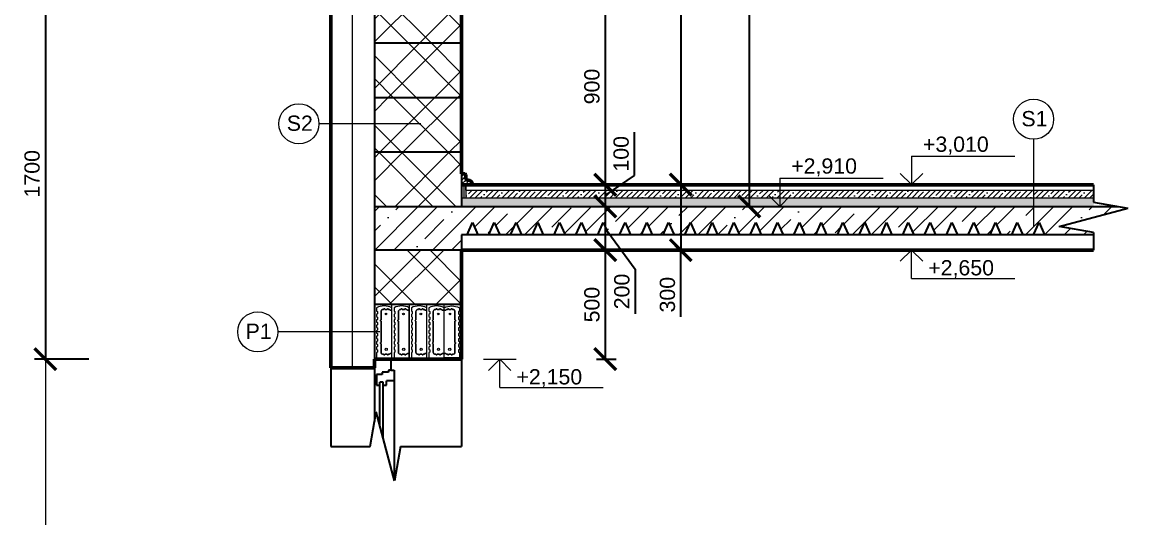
# Model space of a CAD drawing. Header units: millimetres. Extents: x 778 to 5852, y 518 to 5985.
# Drawn here: x 778 to 5852, y 518 to 2823 of the extents above; entities that cross this region are included whole.
import ezdxf

# ---------------------------------------------------------------- set-up
doc = ezdxf.new("R2010")
doc.units = ezdxf.units.MM
for name, color, linetype, lineweight in [('00 kóty', 7, 'Continuous', 13), ('00 popis', 7, 'Continuous', 13), ('00 tenká plná', 7, 'Continuous', 13), ('00 zdivo', 7, 'Continuous', 50), ('00 šrafy', 7, 'Continuous', 13), ('01 tlustá plná', 7, 'Continuous', 25)]:
    doc.layers.add(name, color=color, linetype=linetype, lineweight=lineweight)
doc.styles.add('kota na stupne', font='arial.ttf', dxfattribs={"height": 70})
doc.linetypes.add('IZOLACE', pattern='A,0.0001,-0.1,[134,ltypeshp.shx,S=0.1,R=0,X=-0.1,Y=0],-0.2,[134,ltypeshp.shx,S=0.1,R=180,X=0.1,Y=0],-0.1', length=0.4001)
doc.dimstyles.new('moje koty osy', dxfattribs={"dimscale": 40, "dimtxt": 70, "dimasz": 2.5, "dimexe": 1.25, "dimexo": 0.0005, "dimtad": 1, "dimtxsty": 'kota na stupne', "dimblk": 'ARCHTICK', "dimcen": 2.5, "dimadec": 0, "dimazin": 0, "dimtfac": 1, "dimtmove": 0, "dimatfit": 3, "dimfxl": 1, "dimfxlon": 1, "dimarcsym": 0})
doc.dimstyles.new('osy 5', dxfattribs={"dimscale": 40, "dimtxt": 70, "dimasz": 2.5, "dimexe": 1.25, "dimexo": 0.0005, "dimtad": 1, "dimtxsty": 'kota na stupne', "dimblk": 'ARCHTICK', "dimcen": 2.5, "dimadec": 0, "dimazin": 0, "dimtfac": 1, "dimtmove": 0, "dimatfit": 3, "dimfxl": 5, "dimfxlon": 1, "dimarcsym": 0})
pattern_1 = [(45, (-1083.25, -322.22), (-159.099, 159.099), []), (45, (-978.25, -322.22), (-159.099, 159.099), []), (315, (-1083.25, -322.22), (159.099, 159.099), []), (315, (-978.25, -322.22), (159.099, 159.099), [])]

# ---------------------------------------------------------------- blocks, each defined once
blk = doc.blocks.new('_ArchTick')
at = {"color": 0, "linetype": 'ByBlock', "const_width": 0.15}
blk.add_lwpolyline([(-0.5, -0.5), (0.5, 0.5)], dxfattribs=at)
blk = doc.blocks.new('*D23')
at = {"layer": '00 kóty', "color": 0, "lineweight": -2, "transparency": 16777216}
for p, q in [((1084.4, 2977.9), (834.4, 2977.9)), ((884.4, 2977.9), (884.4, 1277.9)), ((1084.4, 1277.9), (834.4, 1277.9))]:
    blk.add_line(p, q, dxfattribs=at)
at = {"layer": 'Defpoints', "color": 0, "transparency": 16777216}
for p in [(2464.3, 2977.9), (884.4, 1277.9), (2464.3, 1277.9)]:
    blk.add_point(p, dxfattribs=at)
at = {"layer": '00 kóty', "color": 0, "lineweight": -2, "transparency": 16777216, "xscale": 100, "yscale": 100, "zscale": 100}
for p, rotation in [((884.4, 2977.9), 90), ((884.4, 1277.9), 270)]:
    blk.add_blockref('_ArchTick', p, dxfattribs=dict(at, rotation=rotation))
at = {"layer": '00 kóty', "color": 0, "transparency": 16777216, "insert": (823.7, 2127.9), "char_height": 70, "attachment_point": 5, "rotation": 90, "style": 'kota na stupne'}
blk.add_mtext('1700', dxfattribs=at)
blk = doc.blocks.new('VYSKOVA KOTA')
at = {"layer": '00 popis'}
for p, q in [((61882.7, 803.1), (61882.7, 624.5)), ((61882.7, 803.1), (62535.4, 803.1)), ((61882.7, 624.5), (61812, 695.2)), ((61882.7, 624.5), (61953.4, 695.2))]:
    blk.add_line(p, q, dxfattribs=at)
blk = doc.blocks.new('*D14')
at = {"layer": '00 kóty', "color": 0, "lineweight": -2, "transparency": 16777216}
for p, q in [((3413.5, 2977.9), (3503.5, 2977.9)), ((3453.5, 2977.9), (3453.5, 2077.9)), ((3413.5, 2077.9), (3503.5, 2077.9))]:
    blk.add_line(p, q, dxfattribs=at)
at = {"layer": 'Defpoints', "color": 0, "transparency": 16777216}
for p in [(2952.5, 2977.9), (2952.5, 2077.9), (3453.5, 2077.9)]:
    blk.add_point(p, dxfattribs=at)
at = {"layer": '00 kóty', "color": 0, "lineweight": -2, "transparency": 16777216, "xscale": 100, "yscale": 100, "zscale": 100}
for p, rotation in [((3453.5, 2977.9), 90), ((3453.5, 2077.9), 270)]:
    blk.add_blockref('_ArchTick', p, dxfattribs=dict(at, rotation=rotation))
at = {"layer": '00 kóty', "color": 0, "transparency": 16777216, "insert": (3392.7, 2527.9), "char_height": 70, "attachment_point": 5, "rotation": 90, "style": 'kota na stupne'}
blk.add_mtext('900', dxfattribs=at)
blk = doc.blocks.new('*D15')
at = {"layer": '00 kóty', "color": 0, "lineweight": -2, "transparency": 16777216}
for p, q in [((3587.5, 2120.5), (3587.5, 2318.3)), ((3453.5, 2027.9), (3587.5, 2120.5)), ((3413.5, 2077.9), (3503.5, 2077.9)), ((3453.5, 2077.9), (3453.5, 1977.9)), ((3413.5, 1977.9), (3503.5, 1977.9))]:
    blk.add_line(p, q, dxfattribs=at)
at = {"layer": 'Defpoints', "color": 0, "transparency": 16777216}
for p in [(2952.5, 2077.9), (2952.5, 1977.9), (3453.5, 1977.9)]:
    blk.add_point(p, dxfattribs=at)
at = {"layer": '00 kóty', "color": 0, "lineweight": -2, "transparency": 16777216, "xscale": 100, "yscale": 100, "zscale": 100}
for p, rotation in [((3453.5, 2077.9), 90), ((3453.5, 1977.9), 270)]:
    blk.add_blockref('_ArchTick', p, dxfattribs=dict(at, rotation=rotation))
at = {"layer": '00 kóty', "color": 0, "transparency": 16777216, "insert": (3526.7, 2219.4), "char_height": 70, "attachment_point": 5, "rotation": 90, "style": 'kota na stupne'}
blk.add_mtext('100', dxfattribs=at)
blk = doc.blocks.new('*D16')
at = {"layer": '00 kóty', "color": 0, "lineweight": -2, "transparency": 16777216}
for p, q in [((3413.5, 1977.9), (3503.5, 1977.9)), ((3453.5, 1977.9), (3453.5, 1777.9)), ((3453.5, 1877.9), (3590.7, 1690.8)), ((3413.5, 1777.9), (3503.5, 1777.9)), ((3590.7, 1690.8), (3590.7, 1485.2))]:
    blk.add_line(p, q, dxfattribs=at)
at = {"layer": 'Defpoints', "color": 0, "transparency": 16777216}
for p in [(2952.5, 1977.9), (2952.5, 1777.9), (3453.5, 1777.9)]:
    blk.add_point(p, dxfattribs=at)
at = {"layer": '00 kóty', "color": 0, "lineweight": -2, "transparency": 16777216, "xscale": 100, "yscale": 100, "zscale": 100}
for p, rotation in [((3453.5, 1977.9), 90), ((3453.5, 1777.9), 270)]:
    blk.add_blockref('_ArchTick', p, dxfattribs=dict(at, rotation=rotation))
at = {"layer": '00 kóty', "color": 0, "transparency": 16777216, "insert": (3530, 1588), "char_height": 70, "attachment_point": 5, "rotation": 90, "style": 'kota na stupne'}
blk.add_mtext('200', dxfattribs=at)
blk = doc.blocks.new('*D17')
at = {"layer": '00 kóty', "color": 0, "lineweight": -2, "transparency": 16777216}
for p, q in [((3413.5, 1777.9), (3503.5, 1777.9)), ((3453.5, 1777.9), (3453.5, 1277.9)), ((3413.5, 1277.9), (3503.5, 1277.9))]:
    blk.add_line(p, q, dxfattribs=at)
at = {"layer": 'Defpoints', "color": 0, "transparency": 16777216}
for p in [(2952.5, 1777.9), (2952.5, 1277.9), (3453.5, 1277.9)]:
    blk.add_point(p, dxfattribs=at)
at = {"layer": '00 kóty', "color": 0, "lineweight": -2, "transparency": 16777216, "xscale": 100, "yscale": 100, "zscale": 100}
for p, rotation in [((3453.5, 1777.9), 90), ((3453.5, 1277.9), 270)]:
    blk.add_blockref('_ArchTick', p, dxfattribs=dict(at, rotation=rotation))
at = {"layer": '00 kóty', "color": 0, "transparency": 16777216, "insert": (3392.7, 1527.9), "char_height": 70, "attachment_point": 5, "rotation": 90, "style": 'kota na stupne'}
blk.add_mtext('500', dxfattribs=at)
blk = doc.blocks.new('*D19')
at = {"layer": '00 kóty', "color": 0, "lineweight": -2, "transparency": 16777216}
for p, q in [((3800, 4727.9), (3850, 4727.9)), ((3800, 4727.9), (3800, 2077.9)), ((3760, 2077.9), (3850, 2077.9))]:
    blk.add_line(p, q, dxfattribs=at)
at = {"layer": 'Defpoints', "color": 0, "transparency": 16777216}
for p in [(3800, 4727.9), (2952.5, 2077.9), (3800, 2077.9)]:
    blk.add_point(p, dxfattribs=at)
at = {"layer": '00 kóty', "color": 0, "lineweight": -2, "transparency": 16777216, "xscale": 100, "yscale": 100, "zscale": 100}
for p, rotation in [((3800, 4727.9), 90), ((3800, 2077.9), 270)]:
    blk.add_blockref('_ArchTick', p, dxfattribs=dict(at, rotation=rotation))
at = {"layer": '00 kóty', "color": 0, "transparency": 16777216, "insert": (3739.2, 3402.9), "char_height": 70, "attachment_point": 5, "rotation": 90, "style": 'kota na stupne'}
blk.add_mtext('2650', dxfattribs=at)
blk = doc.blocks.new('*D20')
at = {"layer": '00 kóty', "color": 0, "lineweight": -2, "transparency": 16777216}
for p, q in [((3760, 2077.9), (3850, 2077.9)), ((3800, 2077.9), (3800, 1777.9)), ((3760, 1777.9), (3850, 1777.9)), ((3800, 1471.4), (3800, 1777.9))]:
    blk.add_line(p, q, dxfattribs=at)
at = {"layer": 'Defpoints', "color": 0, "transparency": 16777216}
for p in [(2952.5, 2077.9), (2952.5, 1777.9), (3800, 1777.9)]:
    blk.add_point(p, dxfattribs=at)
at = {"layer": '00 kóty', "color": 0, "lineweight": -2, "transparency": 16777216, "xscale": 100, "yscale": 100, "zscale": 100}
for p, rotation in [((3800, 2077.9), 90), ((3800, 1777.9), 270)]:
    blk.add_blockref('_ArchTick', p, dxfattribs=dict(at, rotation=rotation))
at = {"layer": '00 kóty', "color": 0, "transparency": 16777216, "insert": (3739.2, 1573.5), "char_height": 70, "attachment_point": 5, "rotation": 90, "style": 'kota na stupne'}
blk.add_mtext('300', dxfattribs=at)
blk = doc.blocks.new('*D21')
at = {"layer": '00 kóty', "color": 0, "lineweight": -2, "transparency": 16777216}
for p, q in [((4114.3, 4927.9), (4164.3, 4927.9)), ((4114.3, 4927.9), (4114.3, 1977.9)), ((4114.3, 1977.9), (4164.3, 1977.9))]:
    blk.add_line(p, q, dxfattribs=at)
at = {"layer": 'Defpoints', "color": 0, "transparency": 16777216}
for p in [(4114.3, 4927.9), (4114.3, 1977.9), (4114.3, 1977.9)]:
    blk.add_point(p, dxfattribs=at)
at = {"layer": '00 kóty', "color": 0, "lineweight": -2, "transparency": 16777216, "xscale": 100, "yscale": 100, "zscale": 100}
for p, rotation in [((4114.3, 4927.9), 90), ((4114.3, 1977.9), 270)]:
    blk.add_blockref('_ArchTick', p, dxfattribs=dict(at, rotation=rotation))
at = {"layer": '00 kóty', "color": 0, "transparency": 16777216, "insert": (4053.6, 3452.9), "char_height": 70, "attachment_point": 5, "rotation": 90, "style": 'kota na stupne'}
blk.add_mtext('2950', dxfattribs=at)

msp = doc.modelspace()

# ---------------------------------------------------------------- hatches: boundary and pattern name
at = {"layer": '00 šrafy'}
h = msp.add_hatch(dxfattribs=at)
h.set_pattern_fill('ZDIVO_PEV-VYS', color=256, scale=30, pattern_type=2)
h.set_pattern_definition(pattern_1)
h.paths.add_polyline_path([(2794.348, 2877.872), (2794.348, 2977.872), (2394.348, 2977.872), (2394.348, 2727.872), (2794.348, 2727.872)])
h = msp.add_hatch(dxfattribs=at)
h.set_pattern_fill('ZDIVO_PEV-VYS', color=256, scale=30, pattern_type=2)
h.set_pattern_definition(pattern_1)
h.paths.add_polyline_path([(2794.348, 2727.872), (2394.348, 2727.872), (2394.348, 2477.872), (2794.348, 2477.872)])
h = msp.add_hatch(dxfattribs=at)
h.set_pattern_fill('ZDIVO_PEV-VYS', color=256, scale=30, pattern_type=2)
h.set_pattern_definition(pattern_1)
h.paths.add_polyline_path([(2794.348, 2477.872), (2394.348, 2477.872), (2394.348, 2227.872), (2794.348, 2227.872)])
h = msp.add_hatch(dxfattribs=at)
h.set_pattern_fill('ZDIVO_PEV-VYS', color=256, scale=30, pattern_type=2)
h.set_pattern_definition(pattern_1)
h.paths.add_polyline_path([(2794.348, 2227.872), (2394.348, 2227.872), (2394.348, 1977.872), (2794.348, 1977.872)])
h = msp.add_hatch(dxfattribs=at)
h.set_pattern_fill('ANSI31', color=256, scale=4)
h.set_pattern_definition([(45, (-983.253, -3332.219), (-8.980256, 8.980256), [])])
h.paths.add_polyline_path([(2814.348, 2102.872), (2814.348, 2122.872, 0.41421356), (2809.348, 2127.872), (2794.348, 2127.872), (2794.348, 2077.872), (2844.348, 2077.872, 0.41421356), (2824.348, 2097.872), (2819.348, 2097.872, -0.41421356)])
h = msp.add_hatch(dxfattribs=at)
h.set_pattern_fill('BETON_ZB', color=256, scale=7, pattern_type=2)
h.set_pattern_definition([(45, (-983.253, -3332.22), (-37.1231, 37.1231), [35, -14, 0, -14]), (45, (-958.753, -3332.22), (-37.1231, 37.1231), []), (45, (-934.253, -3332.22), (-37.1231, 37.1231), [])])
h.paths.add_polyline_path([(2814.348, 2052.872), (2814.348, 2017.872), (5694.348, 2017.872), (5694.348, 2052.872)])
h = msp.add_hatch(dxfattribs=at)
h.set_pattern_fill('HONEY', color=256, scale=5)
h.set_pattern_definition([(0, (-983.253, -3332.219), (23.8125, 13.748153), [15.875, -31.75]), (120, (-983.253, -3332.219), (-23.8125, 13.748153), [15.875, -31.75]), (60, (-983.253, -3332.219), (5e-08, 27.496307), [-31.75, 15.875])])
h.paths.add_polyline_path([(5694.348, 1977.872), (5694.348, 2017.872), (2794.348, 2017.872), (2794.348, 1977.872)])
h = msp.add_hatch(dxfattribs=at)
h.set_pattern_fill('BETON_ZB', color=256, scale=25, pattern_type=2)
h.set_pattern_definition([(45, (0, 0), (-132.5825, 132.5825), [125, -50, 0, -50]), (45, (87.5, 0), (-132.5825, 132.5825), []), (45, (175, 0), (-132.5825, 132.5825), [])])
h.paths.add_polyline_path([(2394.348, 1977.872), (2394.348, 1777.872), (2794.348, 1777.872), (2794.348, 1847.872), (2819.348, 1847.872), (2844.348, 1903.639), (2869.348, 1847.872), (2919.348, 1847.872), (2944.348, 1903.639), (2969.348, 1847.872), (3019.348, 1847.872), (3044.348, 1903.639), (3069.348, 1847.872), (3119.348, 1847.872), (3144.348, 1903.639), (3169.348, 1847.872), (3219.348, 1847.872), (3244.348, 1903.639), (3269.348, 1847.872), (3319.348, 1847.872), (3344.348, 1903.639), (3369.348, 1847.872), (3419.348, 1847.872), (3444.348, 1903.639), (3469.348, 1847.872), (3519.348, 1847.872), (3544.348, 1903.639), (3569.348, 1847.872), (3619.348, 1847.872), (3644.348, 1903.639), (3669.348, 1847.872), (3719.348, 1847.872), (3744.348, 1903.639), (3769.348, 1847.872), (3819.348, 1847.872), (3844.348, 1903.639), (3869.348, 1847.872), (3919.348, 1847.872), (3944.348, 1903.639), (3969.348, 1847.872), (4019.348, 1847.872), (4044.348, 1903.639), (4069.348, 1847.872), (4119.348, 1847.872), (4144.348, 1903.639), (4169.348, 1847.872), (4219.348, 1847.872), (4244.348, 1903.639), (4269.348, 1847.872), (4319.348, 1847.872), (4344.348, 1903.639), (4369.348, 1847.872), (4419.348, 1847.872), (4444.348, 1903.639), (4469.348, 1847.872), (4519.348, 1847.872), (4544.348, 1903.639), (4569.348, 1847.872), (4619.348, 1847.872), (4644.348, 1903.639), (4669.348, 1847.872), (4719.348, 1847.872), (4744.348, 1903.639), (4769.348, 1847.872), (4819.348, 1847.872), (4844.348, 1903.639), (4869.348, 1847.872), (4919.348, 1847.872), (4944.348, 1903.639), (4969.348, 1847.872), (5019.348, 1847.872), (5044.348, 1903.639), (5069.348, 1847.872), (5119.348, 1847.872), (5144.348, 1903.639), (5169.348, 1847.872), (5219.348, 1847.872), (5244.348, 1903.639), (5269.348, 1847.872), (5319.348, 1847.872), (5344.348, 1903.639), (5369.348, 1847.872), (5419.348, 1847.872), (5444.348, 1903.639), (5469.348, 1847.872), (5694.348, 1847.872), (5694.348, 1857.872), (5536.779, 1885.656), (5851.917, 1970.088), (5807.773, 1977.872)])
h = msp.add_hatch(dxfattribs=at)
h.set_pattern_fill('ZDIVO_PEV-VYS', color=256, scale=30, pattern_type=2)
h.set_pattern_definition(pattern_1)
h.paths.add_polyline_path([(2794.348, 1527.872), (2794.348, 1777.872), (2394.348, 1777.872), (2394.348, 1527.872)])

# ---------------------------------------------------------------- linework, layer by layer
at = {"layer": '00 kóty'}
msp.add_line((884.428, 1277.872), (884.428, 517.872), dxfattribs=at)
at = {"layer": '00 popis'}
for p, q in [((2608.108, 2356.997), (2140.061, 2356.997)), ((5419.009, 2285.817), (5419.009, 1885.656)), ((2419.348, 1402.872), (1951.301, 1402.872)), ((2894.348, 1277.872), (3044.348, 1277.872))]:
    msp.add_line(p, q, dxfattribs=at)
for centre in [(2048.051, 2356.997), (5419.009, 2377.828), (1859.291, 1402.872)]:
    msp.add_circle(centre, 92.011, dxfattribs=at)
at = {"layer": '00 tenká plná'}
for p, q in [((2814.348, 2052.872), (2814.348, 2077.872)), ((2814.348, 2077.872), (2814.348, 2017.872)), ((2814.348, 2052.872), (5694.348, 2052.872)), ((2794.348, 2017.872), (5694.348, 2017.872))]:
    msp.add_line(p, q, dxfattribs=at)
at = {"layer": '00 zdivo'}
for p, q in [((2194.348, 1237.872), (2194.348, 2977.391)), ((2794.348, 2127.872), (2794.348, 2977.872)), ((2794.348, 2127.872), (2809.348, 2127.872)), ((2814.348, 2122.872), (2814.348, 2102.872)), ((2819.348, 2097.872), (2824.348, 2097.872)), ((5694.348, 2077.872), (2794.348, 2077.872)), ((5694.348, 2077.872), (2794.348, 2077.872)), ((2794.348, 1277.872), (2794.348, 1777.872)), ((2794.348, 1777.872), (5694.348, 1777.872)), ((2394.348, 1277.872), (2394.348, 1237.872)), ((2394.348, 1277.872), (2474.348, 1277.872)), ((2474.348, 1277.872), (2554.348, 1277.872)), ((2554.348, 1277.872), (2634.348, 1277.872)), ((2634.348, 1277.872), (2714.348, 1277.872)), ((2714.348, 1277.872), (2794.348, 1277.872)), ((2394.348, 1237.872), (2194.348, 1237.872))]:
    msp.add_line(p, q, dxfattribs=at)
for centre, radius, start, end in [((2809.348, 2122.872), 5, 0, 90), ((2819.348, 2102.872), 5, 180, 270), ((2824.348, 2077.872), 20, 0, 90)]:
    msp.add_arc(centre, radius, start, end, dxfattribs=at)
at = {"layer": '00 šrafy', "linetype": 'IZOLACE', "ltscale": 200}
msp.add_line((2294.348, 1237.872), (2294.348, 2982.631), dxfattribs=at)
at = {"layer": '00 šrafy', "linetype": 'IZOLACE', "ltscale": 25}
msp.add_line((2804.348, 2077.872), (2804.348, 2017.872), dxfattribs=at)
at = {"layer": '00 šrafy'}
for p, q in [((2474.348, 1277.872), (2474.348, 1527.872)), ((2554.348, 1527.872), (2554.348, 1277.872)), ((2634.348, 1277.872), (2634.348, 1527.872)), ((2714.348, 1277.872), (2714.348, 1527.872))]:
    msp.add_line(p, q, dxfattribs=at)
for points in [[(2474.348, 1513.81, 0.23035792), (2404.348, 1513.81), (2404.348, 1497.672), (2408.348, 1495.672), (2408.348, 1485.072), (2404.348, 1483.072), (2404.348, 1472.672), (2408.348, 1470.672), (2408.348, 1460.072), (2404.348, 1458.072), (2404.348, 1447.672), (2408.348, 1445.672), (2408.348, 1435.072), (2404.348, 1433.072), (2404.348, 1422.672), (2408.348, 1420.672), (2408.348, 1410.072), (2404.348, 1408.072), (2404.348, 1397.672), (2408.348, 1395.672), (2408.348, 1385.072), (2404.348, 1383.072), (2404.348, 1372.672), (2408.348, 1370.672), (2408.348, 1360.072), (2404.348, 1358.072), (2404.348, 1347.672), (2408.348, 1345.672), (2408.348, 1335.072), (2404.348, 1333.072), (2404.348, 1322.672), (2408.348, 1320.672), (2408.348, 1310.072), (2404.348, 1308.072), (2404.348, 1286.872), (2407.348, 1283.872), (2471.348, 1283.872), (2474.348, 1286.872), (2474.348, 1300.872), (2471.348, 1303.872), (2466.848, 1303.872), (2462.848, 1299.872), (2458.848, 1299.872, -1), (2452.848, 1299.872), (2442.348, 1299.872, -1), (2436.348, 1299.872), (2434.648, 1299.872, -0.41421356), (2424.648, 1309.872), (2424.648, 1348.372, -1), (2424.648, 1354.372), (2424.648, 1402.872), (2424.648, 1451.372, -1), (2424.648, 1457.372), (2424.648, 1495.872, -0.41421356), (2434.648, 1505.872), (2436.348, 1505.872, -1), (2442.348, 1505.872), (2452.848, 1505.872, -1), (2458.848, 1505.872), (2462.848, 1505.872), (2466.848, 1501.872), (2471.348, 1501.872), (2474.348, 1504.872)], [(2474.348, 1504.872), (2471.348, 1501.872), (2466.848, 1501.872), (2462.848, 1505.872), (2458.848, 1505.872, 1), (2452.848, 1505.872), (2442.348, 1505.872, 1), (2436.348, 1505.872), (2434.648, 1505.872, 0.41421356), (2424.648, 1495.872), (2424.648, 1457.372, 1), (2424.648, 1451.372), (2424.648, 1402.872), (2424.648, 1354.372, 1), (2424.648, 1348.372), (2424.648, 1309.872, 0.41421356), (2434.648, 1299.872), (2436.348, 1299.872, 1), (2442.348, 1299.872), (2452.848, 1299.872, 1), (2458.848, 1299.872), (2462.848, 1299.872), (2466.848, 1303.872), (2471.348, 1303.872), (2474.348, 1300.872)], [(2554.348, 1513.81, 0.23035792), (2484.348, 1513.81), (2484.348, 1497.672), (2488.348, 1495.672), (2488.348, 1485.072), (2484.348, 1483.072), (2484.348, 1472.672), (2488.348, 1470.672), (2488.348, 1460.072), (2484.348, 1458.072), (2484.348, 1447.672), (2488.348, 1445.672), (2488.348, 1435.072), (2484.348, 1433.072), (2484.348, 1422.672), (2488.348, 1420.672), (2488.348, 1410.072), (2484.348, 1408.072), (2484.348, 1397.672), (2488.348, 1395.672), (2488.348, 1385.072), (2484.348, 1383.072), (2484.348, 1372.672), (2488.348, 1370.672), (2488.348, 1360.072), (2484.348, 1358.072), (2484.348, 1347.672), (2488.348, 1345.672), (2488.348, 1335.072), (2484.348, 1333.072), (2484.348, 1322.672), (2488.348, 1320.672), (2488.348, 1310.072), (2484.348, 1308.072), (2484.348, 1286.872), (2487.348, 1283.872), (2551.348, 1283.872), (2554.348, 1286.872), (2554.348, 1300.872), (2551.348, 1303.872), (2546.848, 1303.872), (2542.848, 1299.872), (2538.848, 1299.872, -1), (2532.848, 1299.872), (2522.348, 1299.872, -1), (2516.348, 1299.872), (2514.648, 1299.872, -0.41421356), (2504.648, 1309.872), (2504.648, 1348.372, -1), (2504.648, 1354.372), (2504.648, 1402.872), (2504.648, 1451.372, -1), (2504.648, 1457.372), (2504.648, 1495.872, -0.41421356), (2514.648, 1505.872), (2516.348, 1505.872, -1), (2522.348, 1505.872), (2532.848, 1505.872, -1), (2538.848, 1505.872), (2542.848, 1505.872), (2546.848, 1501.872), (2551.348, 1501.872), (2554.348, 1504.872)], [(2554.348, 1504.872), (2551.348, 1501.872), (2546.848, 1501.872), (2542.848, 1505.872), (2538.848, 1505.872, 1), (2532.848, 1505.872), (2522.348, 1505.872, 1), (2516.348, 1505.872), (2514.648, 1505.872, 0.41421356), (2504.648, 1495.872), (2504.648, 1457.372, 1), (2504.648, 1451.372), (2504.648, 1402.872), (2504.648, 1354.372, 1), (2504.648, 1348.372), (2504.648, 1309.872, 0.41421356), (2514.648, 1299.872), (2516.348, 1299.872, 1), (2522.348, 1299.872), (2532.848, 1299.872, 1), (2538.848, 1299.872), (2542.848, 1299.872), (2546.848, 1303.872), (2551.348, 1303.872), (2554.348, 1300.872)], [(2634.348, 1513.81, 0.23035792), (2564.348, 1513.81), (2564.348, 1497.672), (2568.348, 1495.672), (2568.348, 1485.072), (2564.348, 1483.072), (2564.348, 1472.672), (2568.348, 1470.672), (2568.348, 1460.072), (2564.348, 1458.072), (2564.348, 1447.672), (2568.348, 1445.672), (2568.348, 1435.072), (2564.348, 1433.072), (2564.348, 1422.672), (2568.348, 1420.672), (2568.348, 1410.072), (2564.348, 1408.072), (2564.348, 1397.672), (2568.348, 1395.672), (2568.348, 1385.072), (2564.348, 1383.072), (2564.348, 1372.672), (2568.348, 1370.672), (2568.348, 1360.072), (2564.348, 1358.072), (2564.348, 1347.672), (2568.348, 1345.672), (2568.348, 1335.072), (2564.348, 1333.072), (2564.348, 1322.672), (2568.348, 1320.672), (2568.348, 1310.072), (2564.348, 1308.072), (2564.348, 1286.872), (2567.348, 1283.872), (2631.348, 1283.872), (2634.348, 1286.872), (2634.348, 1300.872), (2631.348, 1303.872), (2626.848, 1303.872), (2622.848, 1299.872), (2618.848, 1299.872, -1), (2612.848, 1299.872), (2602.348, 1299.872, -1), (2596.348, 1299.872), (2594.648, 1299.872, -0.41421356), (2584.648, 1309.872), (2584.648, 1348.372, -1), (2584.648, 1354.372), (2584.648, 1402.872), (2584.648, 1451.372, -1), (2584.648, 1457.372), (2584.648, 1495.872, -0.41421356), (2594.648, 1505.872), (2596.348, 1505.872, -1), (2602.348, 1505.872), (2612.848, 1505.872, -1), (2618.848, 1505.872), (2622.848, 1505.872), (2626.848, 1501.872), (2631.348, 1501.872), (2634.348, 1504.872)], [(2634.348, 1504.872), (2631.348, 1501.872), (2626.848, 1501.872), (2622.848, 1505.872), (2618.848, 1505.872, 1), (2612.848, 1505.872), (2602.348, 1505.872, 1), (2596.348, 1505.872), (2594.648, 1505.872, 0.41421356), (2584.648, 1495.872), (2584.648, 1457.372, 1), (2584.648, 1451.372), (2584.648, 1402.872), (2584.648, 1354.372, 1), (2584.648, 1348.372), (2584.648, 1309.872, 0.41421356), (2594.648, 1299.872), (2596.348, 1299.872, 1), (2602.348, 1299.872), (2612.848, 1299.872, 1), (2618.848, 1299.872), (2622.848, 1299.872), (2626.848, 1303.872), (2631.348, 1303.872), (2634.348, 1300.872)], [(2714.348, 1513.81, 0.23035792), (2644.348, 1513.81), (2644.348, 1497.672), (2648.348, 1495.672), (2648.348, 1485.072), (2644.348, 1483.072), (2644.348, 1472.672), (2648.348, 1470.672), (2648.348, 1460.072), (2644.348, 1458.072), (2644.348, 1447.672), (2648.348, 1445.672), (2648.348, 1435.072), (2644.348, 1433.072), (2644.348, 1422.672), (2648.348, 1420.672), (2648.348, 1410.072), (2644.348, 1408.072), (2644.348, 1397.672), (2648.348, 1395.672), (2648.348, 1385.072), (2644.348, 1383.072), (2644.348, 1372.672), (2648.348, 1370.672), (2648.348, 1360.072), (2644.348, 1358.072), (2644.348, 1347.672), (2648.348, 1345.672), (2648.348, 1335.072), (2644.348, 1333.072), (2644.348, 1322.672), (2648.348, 1320.672), (2648.348, 1310.072), (2644.348, 1308.072), (2644.348, 1286.872), (2647.348, 1283.872), (2711.348, 1283.872), (2714.348, 1286.872), (2714.348, 1300.872), (2711.348, 1303.872), (2706.848, 1303.872), (2702.848, 1299.872), (2698.848, 1299.872, -1), (2692.848, 1299.872), (2682.348, 1299.872, -1), (2676.348, 1299.872), (2674.648, 1299.872, -0.41421356), (2664.648, 1309.872), (2664.648, 1348.372, -1), (2664.648, 1354.372), (2664.648, 1402.872), (2664.648, 1451.372, -1), (2664.648, 1457.372), (2664.648, 1495.872, -0.41421356), (2674.648, 1505.872), (2676.348, 1505.872, -1), (2682.348, 1505.872), (2692.848, 1505.872, -1), (2698.848, 1505.872), (2702.848, 1505.872), (2706.848, 1501.872), (2711.348, 1501.872), (2714.348, 1504.872)], [(2714.348, 1504.872), (2711.348, 1501.872), (2706.848, 1501.872), (2702.848, 1505.872), (2698.848, 1505.872, 1), (2692.848, 1505.872), (2682.348, 1505.872, 1), (2676.348, 1505.872), (2674.648, 1505.872, 0.41421356), (2664.648, 1495.872), (2664.648, 1457.372, 1), (2664.648, 1451.372), (2664.648, 1402.872), (2664.648, 1354.372, 1), (2664.648, 1348.372), (2664.648, 1309.872, 0.41421356), (2674.648, 1299.872), (2676.348, 1299.872, 1), (2682.348, 1299.872), (2692.848, 1299.872, 1), (2698.848, 1299.872), (2702.848, 1299.872), (2706.848, 1303.872), (2711.348, 1303.872), (2714.348, 1300.872)], [(2714.348, 1513.81, -0.23035792), (2784.348, 1513.81), (2784.348, 1497.672), (2780.348, 1495.672), (2780.348, 1485.072), (2784.348, 1483.072), (2784.348, 1472.672), (2780.348, 1470.672), (2780.348, 1460.072), (2784.348, 1458.072), (2784.348, 1447.672), (2780.348, 1445.672), (2780.348, 1435.072), (2784.348, 1433.072), (2784.348, 1422.672), (2780.348, 1420.672), (2780.348, 1410.072), (2784.348, 1408.072), (2784.348, 1397.672), (2780.348, 1395.672), (2780.348, 1385.072), (2784.348, 1383.072), (2784.348, 1372.672), (2780.348, 1370.672), (2780.348, 1360.072), (2784.348, 1358.072), (2784.348, 1347.672), (2780.348, 1345.672), (2780.348, 1335.072), (2784.348, 1333.072), (2784.348, 1322.672), (2780.348, 1320.672), (2780.348, 1310.072), (2784.348, 1308.072), (2784.348, 1286.872), (2781.348, 1283.872), (2717.348, 1283.872), (2714.348, 1286.872), (2714.348, 1300.872), (2717.348, 1303.872), (2721.848, 1303.872), (2725.848, 1299.872), (2729.848, 1299.872, 1), (2735.848, 1299.872), (2746.348, 1299.872, 1), (2752.348, 1299.872), (2754.048, 1299.872, 0.41421356), (2764.048, 1309.872), (2764.048, 1348.372, 1), (2764.048, 1354.372), (2764.048, 1402.872), (2764.048, 1451.372, 1), (2764.048, 1457.372), (2764.048, 1495.872, 0.41421356), (2754.048, 1505.872), (2752.348, 1505.872, 1), (2746.348, 1505.872), (2735.848, 1505.872, 1), (2729.848, 1505.872), (2725.848, 1505.872), (2721.848, 1501.872), (2717.348, 1501.872), (2714.348, 1504.872)], [(2714.348, 1504.872), (2717.348, 1501.872), (2721.848, 1501.872), (2725.848, 1505.872), (2729.848, 1505.872, -1), (2735.848, 1505.872), (2746.348, 1505.872, -1), (2752.348, 1505.872), (2754.048, 1505.872, -0.41421356), (2764.048, 1495.872), (2764.048, 1457.372, -1), (2764.048, 1451.372), (2764.048, 1402.872), (2764.048, 1354.372, -1), (2764.048, 1348.372), (2764.048, 1309.872, -0.41421356), (2754.048, 1299.872), (2752.348, 1299.872, -1), (2746.348, 1299.872), (2735.848, 1299.872, -1), (2729.848, 1299.872), (2725.848, 1299.872), (2721.848, 1303.872), (2717.348, 1303.872), (2714.348, 1300.872)]]:
    msp.add_lwpolyline(points, format="xyb", close=True, dxfattribs=at)
for centre, radius in [((2447.648, 1484.872), 4), ((2527.648, 1484.872), 4), ((2607.648, 1484.872), 4), ((2687.648, 1484.872), 4), ((2741.048, 1484.872), 4), ((2448.648, 1322.872), 5), ((2528.648, 1322.872), 5), ((2608.648, 1322.872), 5), ((2688.648, 1322.872), 5), ((2740.048, 1322.872), 5)]:
    msp.add_circle(centre, radius, dxfattribs=at)
at = {"layer": '01 tlustá plná'}
for p, q in [((2394.348, 2977.872), (2394.348, 1977.872)), ((2394.348, 2727.872), (2794.348, 2727.872)), ((2394.348, 2477.872), (2794.348, 2477.872)), ((2394.348, 2227.872), (2794.348, 2227.872)), ((2794.348, 2127.872), (2794.348, 1977.872)), ((2814.348, 2122.872), (2814.348, 2102.872)), ((5694.348, 2077.872), (5694.348, 1997.872)), ((5694.348, 1997.872), (5851.917, 1970.088)), ((2394.348, 1977.872), (5807.773, 1977.872)), ((2394.348, 1977.872), (2394.348, 1277.872)), ((5536.779, 1885.656), (5851.917, 1970.088)), ((2819.348, 1847.872), (2844.348, 1903.639)), ((2844.348, 1903.639), (2869.348, 1847.872)), ((2919.348, 1847.872), (2944.348, 1903.639)), ((2944.348, 1903.639), (2969.348, 1847.872)), ((3019.348, 1847.872), (3044.348, 1903.639)), ((3044.348, 1903.639), (3069.348, 1847.872)), ((3119.348, 1847.872), (3144.348, 1903.639)), ((3144.348, 1903.639), (3169.348, 1847.872)), ((3219.348, 1847.872), (3244.348, 1903.639)), ((3244.348, 1903.639), (3269.348, 1847.872)), ((3319.348, 1847.872), (3344.348, 1903.639)), ((3344.348, 1903.639), (3369.348, 1847.872)), ((3419.348, 1847.872), (3444.348, 1903.639)), ((3444.348, 1903.639), (3469.348, 1847.872)), ((3519.348, 1847.872), (3544.348, 1903.639)), ((3544.348, 1903.639), (3569.348, 1847.872)), ((3619.348, 1847.872), (3644.348, 1903.639)), ((3644.348, 1903.639), (3669.348, 1847.872)), ((3719.348, 1847.872), (3744.348, 1903.639)), ((3744.348, 1903.639), (3769.348, 1847.872)), ((3819.348, 1847.872), (3844.348, 1903.639)), ((3844.348, 1903.639), (3869.348, 1847.872)), ((3919.348, 1847.872), (3944.348, 1903.639)), ((3944.348, 1903.639), (3969.348, 1847.872)), ((4019.348, 1847.872), (4044.348, 1903.639)), ((4044.348, 1903.639), (4069.348, 1847.872)), ((4119.348, 1847.872), (4144.348, 1903.639)), ((4144.348, 1903.639), (4169.348, 1847.872)), ((4219.348, 1847.872), (4244.348, 1903.639)), ((4244.348, 1903.639), (4269.348, 1847.872)), ((4319.348, 1847.872), (4344.348, 1903.639)), ((4344.348, 1903.639), (4369.348, 1847.872)), ((4419.348, 1847.872), (4444.348, 1903.639)), ((4444.348, 1903.639), (4469.348, 1847.872)), ((4519.348, 1847.872), (4544.348, 1903.639)), ((4544.348, 1903.639), (4569.348, 1847.872)), ((4619.348, 1847.872), (4644.348, 1903.639)), ((4644.348, 1903.639), (4669.348, 1847.872)), ((4719.348, 1847.872), (4744.348, 1903.639)), ((4744.348, 1903.639), (4769.348, 1847.872)), ((4819.348, 1847.872), (4844.348, 1903.639)), ((4844.348, 1903.639), (4869.348, 1847.872)), ((4919.348, 1847.872), (4944.348, 1903.639)), ((4944.348, 1903.639), (4969.348, 1847.872)), ((5019.348, 1847.872), (5044.348, 1903.639)), ((5044.348, 1903.639), (5069.348, 1847.872)), ((5119.348, 1847.872), (5144.348, 1903.639)), ((5144.348, 1903.639), (5169.348, 1847.872)), ((5219.348, 1847.872), (5244.348, 1903.639)), ((5244.348, 1903.639), (5269.348, 1847.872)), ((5319.348, 1847.872), (5344.348, 1903.639)), ((5344.348, 1903.639), (5369.348, 1847.872)), ((5419.348, 1847.872), (5444.348, 1903.639)), ((5444.348, 1903.639), (5469.348, 1847.872)), ((5694.348, 1857.872), (5536.779, 1885.656)), ((5694.348, 1847.872), (2794.348, 1847.872)), ((2794.348, 1847.872), (2794.348, 1777.872)), ((5694.348, 1857.872), (5694.348, 1777.872)), ((2794.348, 1777.872), (2394.348, 1777.872)), ((2794.348, 1527.872), (2394.348, 1527.872)), ((2469.348, 1277.872), (2469.348, 1227.872)), ((2794.348, 1277.872), (2794.348, 877.872)), ((2794.348, 1277.872), (2794.348, 877.872)), ((2194.348, 1237.872), (2194.348, 877.872)), ((2394.348, 1237.872), (2394.348, 991.298)), ((2459.348, 1217.872), (2429.348, 1217.872)), ((2429.348, 1217.872), (2429.348, 1207.872)), ((2469.348, 1227.872), (2459.348, 1227.872)), ((2459.348, 1227.872), (2459.348, 1217.872)), ((2469.348, 1227.872), (2484.348, 1227.872)), ((2484.348, 1227.872), (2484.348, 1177.872)), ((2429.348, 1207.872), (2404.348, 1207.872)), ((2404.348, 1207.872), (2404.348, 1157.872)), ((2419.348, 971.183), (2419.348, 1172.872)), ((2434.348, 1172.872), (2419.348, 1172.872)), ((2434.348, 915.196), (2434.348, 1172.872)), ((2434.348, 1157.872), (2434.348, 1172.872)), ((2484.348, 1177.872), (2449.348, 1177.872)), ((2449.348, 1157.872), (2449.348, 1177.872)), ((2484.348, 1177.872), (2484.348, 728.575)), ((2404.348, 1157.872), (2419.348, 1157.872)), ((2434.348, 1157.872), (2449.348, 1157.872)), ((2374.348, 877.872), (2402.132, 1035.441)), ((2486.564, 720.303), (2402.132, 1035.441)), ((2194.348, 877.872), (2374.348, 877.872)), ((2514.348, 877.872), (2486.564, 720.303)), ((2514.348, 877.872), (2794.348, 877.872))]:
    msp.add_line(p, q, dxfattribs=at)

# ---------------------------------------------------------------- block references
at = {"layer": '00 popis', "xscale": 0.7276314062344615, "yscale": 0.7276314062344615, "zscale": 0.7276314062344615}
for p in [(-40168.854, 1623.492), (-40773.46, 1523.492)]:
    msp.add_blockref('VYSKOVA KOTA', p, dxfattribs=at)
at = {"layer": '00 popis', "xscale": -0.7276314062344615, "yscale": 0.7276314062344615, "zscale": 0.7276314062344615, "rotation": 180}
for p in [(-40168.854, 2232.252), (-42058.46, 1732.252)]:
    msp.add_blockref('VYSKOVA KOTA', p, dxfattribs=at)

# ---------------------------------------------------------------- texts
at = {"layer": '00 popis', "linetype": 'Continuous', "lineweight": 30, "style": 'kota na stupne'}
for s, p in [('+3,010', (4911.608, 2228.461)), ('+2,910', (4307.002, 2128.461)), ('+2,650', (4935.745, 1661.904)), ('+2,150', (3046.139, 1161.904))]:
    msp.add_text(s, height=70, dxfattribs=at).set_placement(p)
at = {"layer": '00 popis', "char_height": 70, "attachment_point": 1, "style": 'kota na stupne'}
for s, insert in [('S2', (1992.269, 2394.754)), ('S1', (5363.227, 2415.584)), ('P1', (1803.509, 1440.629))]:
    msp.add_mtext_dynamic_manual_height_columns(s, width=484.40729, gutter_width=350, heights=[0], dxfattribs=dict(at, insert=insert))

# ---------------------------------------------------------------- dimensions: what is measured, and where the dimension line sits
at = {"layer": '00 kóty'}
dim = msp.add_linear_dim(base=(4114.325, 1977.872), p1=(4114.325, 4927.872), p2=(4114.325, 1977.872), angle=90, dimstyle='moje koty osy', dxfattribs=at)
dim.commit()
dim.dimension.update_dxf_attribs({"geometry": '*D21', "text_midpoint": (4053.585, 3452.872)})
for base, p1, p2, angle, dimstyle, override, picture, middle in [((3799.971, 2077.872), (3799.971, 4727.872), (2952.468, 2077.872), 270, 'moje koty osy', {"dimtmove": 1}, '*D19', (3739.231, 3402.872)), ((884.428, 1277.872), (2464.348, 2977.872), (2464.348, 1277.872), 90, 'osy 5', {"dimtxsty": 'kota na stupne'}, '*D23', (823.688, 2127.872)), ((3453.478, 2077.872), (2952.468, 2977.872), (2952.468, 2077.872), 270, 'moje koty osy', {"dimtmove": 1}, '*D14', (3392.738, 2527.872)), ((3453.478, 1277.872), (2952.468, 1777.872), (2952.468, 1277.872), 270, 'moje koty osy', {"dimtmove": 1}, '*D17', (3392.738, 1527.872))]:
    dim = msp.add_linear_dim(base=base, p1=p1, p2=p2, angle=angle, dimstyle=dimstyle, override=override, dxfattribs=at)
    dim.commit()
    dim.dimension.update_dxf_attribs({"geometry": picture, "text_midpoint": middle})
for base, p1, p2, picture, middle in [((3453.478, 1977.872), (2952.468, 2077.872), (2952.468, 1977.872), '*D15', (3587.458, 2145.499)), ((3799.971, 1777.872), (2952.468, 2077.872), (2952.468, 1777.872), '*D20', (3739.207, 1573.543)), ((3453.478, 1777.872), (2952.468, 1977.872), (2952.468, 1777.872), '*D16', (3590.697, 1665.766))]:
    dim = msp.add_linear_dim(base=base, p1=p1, p2=p2, angle=270, dimstyle='moje koty osy', override={"dimtmove": 1}, dxfattribs=at)
    dim.commit()
    dim.dimension.update_dxf_attribs({"geometry": picture, "text_midpoint": middle, "dimtype": 160})

doc.saveas('drawing.dxf')
